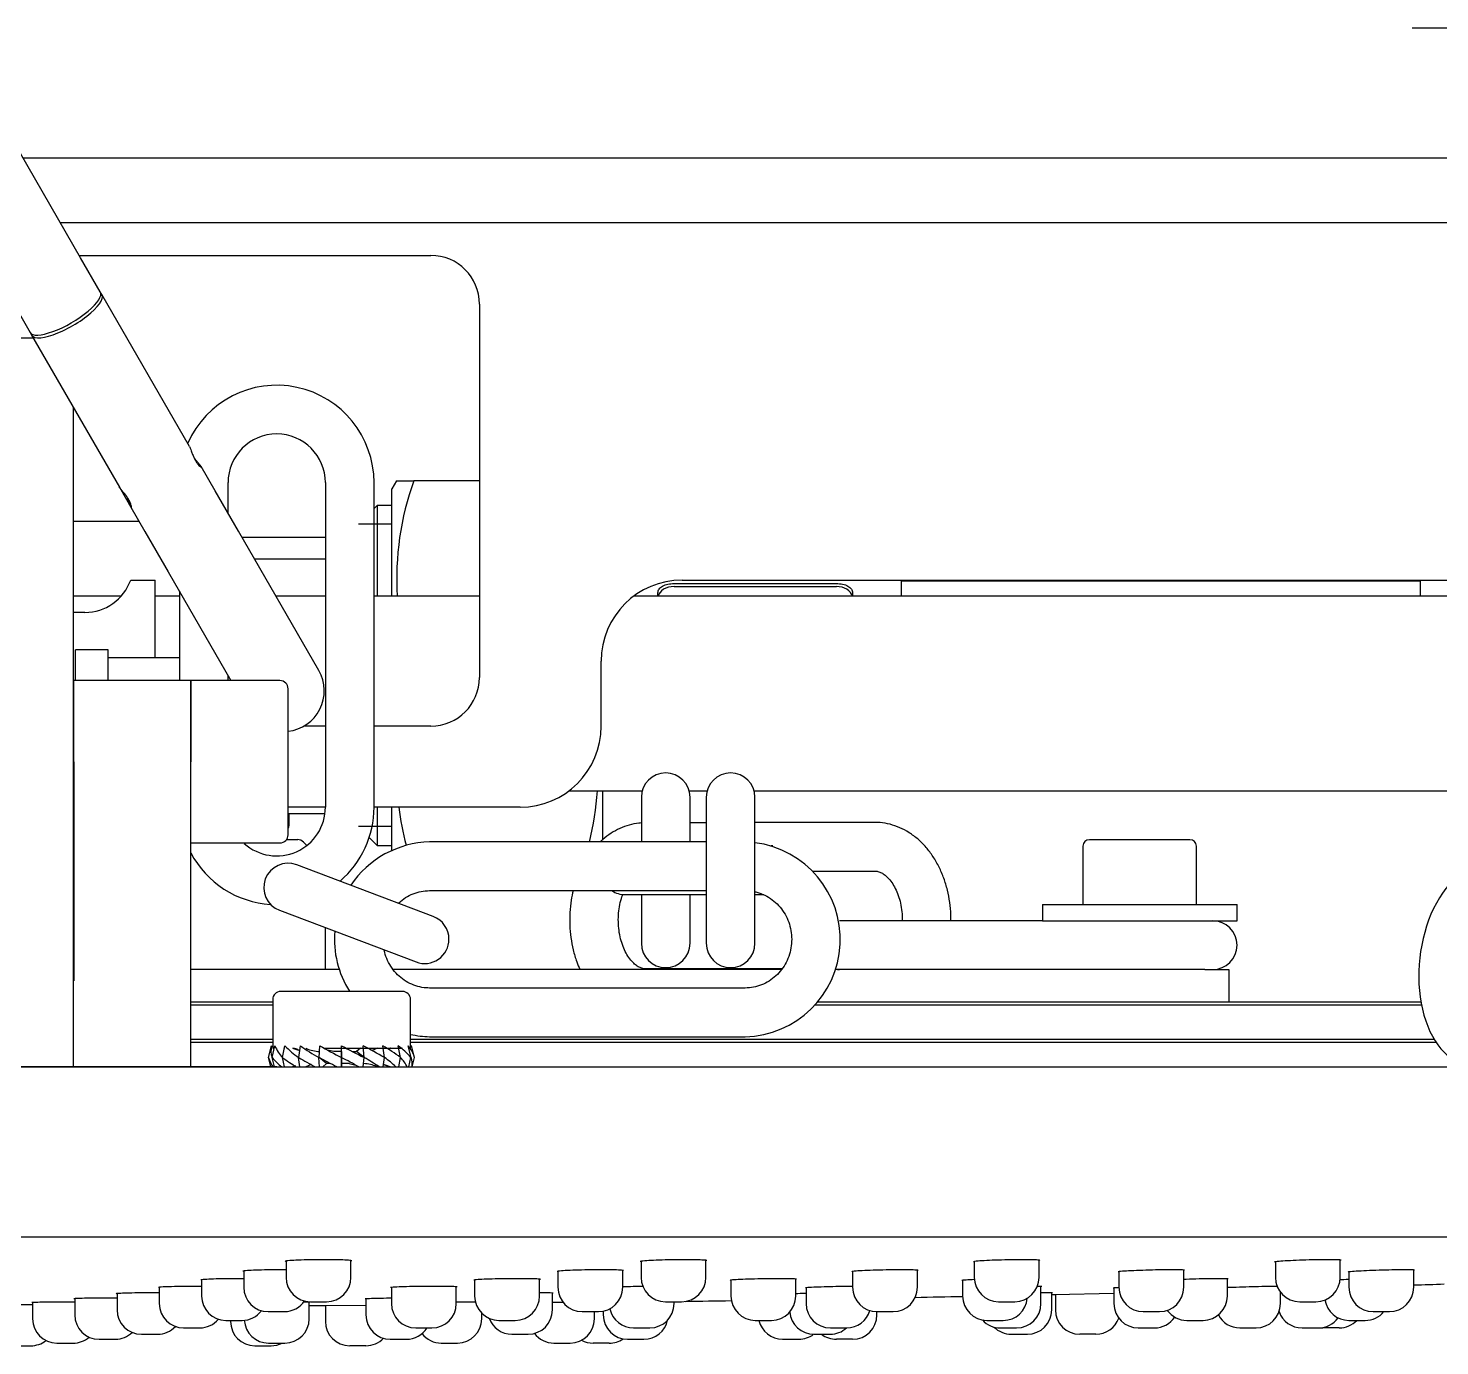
# Model space of a CAD drawing. Header units: millimetres. Extents: x -60 to 7633, y -2614 to 2146.
# Drawn here: x 6942.5 to 7029.5, y -2109.1 to -2027.9 of the extents above; entities that cross this region are included whole.
import ezdxf
from ezdxf.lldxf.tags import DXFTag

# ---------------------------------------------------------------- set-up
doc = ezdxf.new("R2010")
doc.units = ezdxf.units.MM
doc.layers.get('0').update_dxf_attribs({"color": 250})
tags = doc.linetypes.add('CENTER2', pattern=[28.575, 19.05, -3.175, 3.175, -3.175]).pattern_tags.tags
tags[10:11] = [DXFTag(74, 4), DXFTag(75, 0), DXFTag(340, '0'), DXFTag(46, 0.0), DXFTag(50, 0.0), DXFTag(44, 0.0), DXFTag(45, 0.0)]
tags[8:9] = [DXFTag(74, 4), DXFTag(75, 0), DXFTag(340, '0'), DXFTag(46, 0.0), DXFTag(50, 0.0), DXFTag(44, 0.0), DXFTag(45, 0.0)]
tags[6:7] = [DXFTag(74, 4), DXFTag(75, 0), DXFTag(340, '0'), DXFTag(46, 0.0), DXFTag(50, 0.0), DXFTag(44, 0.0), DXFTag(45, 0.0)]
tags[4:5] = [DXFTag(74, 4), DXFTag(75, 0), DXFTag(340, '0'), DXFTag(46, 0.0), DXFTag(50, 0.0), DXFTag(44, 0.0), DXFTag(45, 0.0)]

msp = doc.modelspace()

# ---------------------------------------------------------------- linework, layer by layer
at = {"linetype": 'CENTER2'}
for p, q in [((7067.801, -2027.898), (7027.801, -2027.898)), ((6957.801, -2091.898), (6917.801, -2091.898))]:
    msp.add_line(p, q, dxfattribs=at)
at = {"linetype": 'Continuous'}
for p, q in [((6945.71, -2042.04), (6937.898, -2028.51)), ((7062.801, -2035.898), (6942.164, -2035.898)), ((7062.801, -2039.898), (6944.473, -2039.898)), ((6945.628, -2041.898), (6967.301, -2041.898)), ((6946.926, -2044.146), (6945.71, -2042.04)), ((6941.38, -2044.54), (6942.595, -2046.646)), ((6947.021, -2044.311), (6946.926, -2044.146)), ((6952.43, -2053.679), (6947.021, -2044.311)), ((6970.301, -2044.898), (6970.301, -2067.898)), ((6942.595, -2046.646), (6942.691, -2046.811)), ((6942.797, -2046.996), (6930.251, -2046.996)), ((6942.691, -2046.811), (6948.104, -2056.186)), ((6945.251, -2051.245), (6945.251, -2066.044)), ((6954.003, -2056.404), (6953.14, -2054.909)), ((6948.104, -2056.186), (6948.809, -2057.408)), ((6954.801, -2057.786), (6954.801, -2055.898)), ((6960.801, -2055.898), (6960.801, -2075.898)), ((6963.801, -2075.898), (6963.801, -2055.898)), ((6965.19, -2055.779), (6964.901, -2056.279)), ((6965.19, -2055.779), (6966.261, -2055.779)), ((6970.301, -2055.779), (6966.261, -2055.779)), ((6955.44, -2058.893), (6954.003, -2056.404)), ((6964.901, -2062.896), (6964.901, -2056.279)), ((6948.812, -2057.412), (6949.673, -2058.904)), ((6964.001, -2057.299), (6963.801, -2057.499)), ((6964.001, -2057.299), (6964.001, -2062.896)), ((6964.901, -2057.299), (6964.001, -2057.299)), ((6945.251, -2058.279), (6949.312, -2058.279)), ((6964.901, -2058.464), (6962.836, -2058.464)), ((6949.673, -2058.904), (6951.11, -2061.393)), ((6960.398, -2067.481), (6955.44, -2058.893)), ((6960.801, -2059.279), (6955.663, -2059.279)), ((6951.11, -2061.393), (6954.981, -2068.098)), ((6956.423, -2060.596), (6960.801, -2060.596)), ((6948.801, -2061.898), (6950.301, -2061.898)), ((6950.301, -2066.698), (6950.301, -2061.898)), ((6982.301, -2062.115), (6992.301, -2062.115)), ((6982.301, -2062.299), (6992.301, -2062.299)), ((6982.801, -2061.898), (7044.801, -2061.898)), ((6996.301, -2061.898), (6996.301, -2062.896)), ((7028.301, -2061.979), (6996.301, -2061.979)), ((7028.301, -2061.979), (7028.301, -2062.896)), ((6948.21, -2062.896), (6945.251, -2062.896)), ((6951.801, -2062.896), (6950.301, -2062.896)), ((6951.801, -2062.59), (6951.801, -2068.098)), ((6960.801, -2062.896), (6957.751, -2062.896)), ((6970.301, -2062.896), (6963.801, -2062.896)), ((7032.801, -2062.896), (6979.804, -2062.896)), ((6981.301, -2062.896), (6981.301, -2062.683)), ((6993.301, -2062.683), (6993.301, -2062.896)), ((6945.972, -2063.898), (6945.251, -2063.898)), ((6945.251, -2066.044), (6945.251, -2066.833)), ((6945.401, -2068.098), (6945.401, -2066.198)), ((6947.401, -2066.198), (6945.401, -2066.198)), ((6947.401, -2068.098), (6947.401, -2066.198)), ((6945.251, -2066.833), (6945.251, -2067.715)), ((6951.801, -2066.698), (6947.401, -2066.698)), ((6977.801, -2070.898), (6977.801, -2066.898)), ((6945.251, -2067.715), (6945.251, -2069.479)), ((6945.301, -2073.098), (6945.301, -2068.098)), ((6952.501, -2068.098), (6945.301, -2068.098)), ((6952.501, -2073.098), (6952.501, -2068.098)), ((6952.501, -2068.098), (6952.501, -2073.098)), ((6958.001, -2068.098), (6952.501, -2068.098)), ((6954.801, -2068.098), (6954.801, -2067.786)), ((6945.301, -2068.698), (6945.251, -2068.698)), ((6958.501, -2077.598), (6958.501, -2068.598)), ((6945.251, -2069.312), (6945.301, -2069.312)), ((6945.251, -2069.479), (6945.251, -2087.799)), ((6945.301, -2070.098), (6945.251, -2070.098)), ((6945.251, -2070.712), (6945.301, -2070.712)), ((6960.801, -2070.898), (6959.48, -2070.898)), ((6967.301, -2070.898), (6963.801, -2070.898)), ((6945.301, -2073.098), (6945.301, -2086.598)), ((6952.501, -2091.898), (6952.501, -2073.098)), ((6975.804, -2074.896), (6980.332, -2074.896)), ((6977.901, -2077.922), (6977.901, -2074.896)), ((6980.281, -2075.282), (6980.281, -2078.039)), ((6983.231, -2074.896), (6984.332, -2074.896)), ((6983.281, -2078.039), (6983.281, -2075.282)), ((6984.281, -2075.282), (6984.281, -2084.282)), ((6987.231, -2074.896), (7032.801, -2074.896)), ((6987.281, -2084.282), (6987.281, -2075.282)), ((6945.251, -2075.485), (6945.301, -2075.485)), ((6945.251, -2076.098), (6945.301, -2076.098)), ((6960.801, -2075.898), (6958.501, -2075.898)), ((6972.801, -2075.898), (6963.801, -2075.898)), ((6964.001, -2075.898), (6964.001, -2078.259)), ((6964.901, -2078.549), (6964.901, -2075.898)), ((6945.301, -2076.279), (6945.251, -2076.279)), ((6945.251, -2077.096), (6945.301, -2077.096)), ((6958.501, -2076.279), (6960.777, -2076.279)), ((6958.551, -2076.279), (6958.551, -2077.048)), ((6964.901, -2077.094), (6962.836, -2077.094)), ((6984.281, -2076.853), (6983.281, -2076.854)), ((6994.673, -2076.835), (6987.281, -2076.848)), ((6958.402, -2077.896), (6959.094, -2077.896)), ((6963.504, -2077.762), (6964.001, -2078.259)), ((7014.101, -2077.898), (7007.901, -2077.898)), ((6952.501, -2078.098), (6958.001, -2078.098)), ((6959.659, -2078.254), (6959.447, -2078.043)), ((6964.001, -2078.259), (6964.901, -2078.259)), ((6984.281, -2078.039), (6967.226, -2078.039)), ((7007.501, -2078.298), (7007.501, -2081.898)), ((7014.501, -2081.898), (7014.501, -2078.298)), ((6967.45, -2082.627), (6959.032, -2079.444)), ((6990.857, -2079.842), (6994.679, -2079.835)), ((6967.226, -2081.039), (6984.281, -2081.039)), ((6979.281, -2081.282), (6984.281, -2081.282)), ((6980.281, -2081.282), (6980.281, -2084.282)), ((6983.281, -2084.282), (6983.281, -2081.282)), ((6987.281, -2081.282), (6987.832, -2081.282)), ((6945.251, -2082.098), (6945.301, -2082.098)), ((6957.971, -2082.25), (6966.389, -2085.433)), ((7005.001, -2081.898), (7017.001, -2081.898)), ((7005.001, -2081.898), (7005.001, -2082.898)), ((7017.001, -2082.898), (7017.001, -2081.898)), ((6993.787, -2082.898), (6992.501, -2082.898)), ((7005.009, -2082.898), (6993.787, -2082.898)), ((7005.001, -2082.898), (7017.001, -2082.898)), ((6960.801, -2085.898), (6960.801, -2083.32)), ((6945.301, -2086.598), (6945.251, -2086.598)), ((6961.646, -2085.898), (6952.501, -2085.898)), ((6988.946, -2085.898), (6964.995, -2085.898)), ((6988.961, -2085.845), (6980.547, -2085.859)), ((7015.025, -2085.898), (6992.258, -2085.898)), ((7015.025, -2085.898), (7016.501, -2085.898)), ((7016.501, -2085.898), (7016.501, -2087.896)), ((6965.551, -2087.248), (6958.051, -2087.248)), ((6986.672, -2087.039), (6967.226, -2087.039)), ((6945.251, -2087.799), (6945.251, -2091.898)), ((6952.501, -2087.896), (6957.551, -2087.896)), ((6957.551, -2088.096), (6952.501, -2088.096)), ((6957.551, -2087.748), (6957.551, -2090.748)), ((6966.051, -2090.748), (6966.051, -2087.748)), ((7028.375, -2088.096), (6990.995, -2088.096)), ((6991.179, -2087.896), (7028.337, -2087.896)), ((6967.226, -2090.039), (6986.672, -2090.039)), ((6952.501, -2090.196), (6957.551, -2090.196)), ((6957.551, -2090.396), (6952.501, -2090.396)), ((6957.301, -2091.323), (6957.483, -2090.596)), ((6957.483, -2090.596), (6957.551, -2090.614)), ((6957.521, -2091.323), (6957.694, -2090.596)), ((6957.551, -2090.748), (6957.658, -2090.748)), ((6958.16, -2091.323), (6958.308, -2090.596)), ((6958.237, -2090.748), (6958.274, -2090.759)), ((6958.769, -2090.748), (6959.219, -2090.897)), ((6959.156, -2091.323), (6959.263, -2090.596)), ((6959.598, -2090.748), (6959.63, -2090.763)), ((6960.41, -2091.323), (6960.467, -2090.596)), ((6960.724, -2090.748), (6965.549, -2090.748)), ((6961.322, -2090.948), (6960.923, -2090.858)), ((6961.796, -2090.948), (6961.315, -2090.948)), ((6961.793, -2091.323), (6961.796, -2090.948)), ((6961.801, -2090.948), (6961.796, -2090.948)), ((6961.796, -2090.948), (6961.796, -2091.698)), ((6961.801, -2091.323), (6961.801, -2090.596)), ((6962.467, -2090.948), (6962.723, -2090.948)), ((6963.184, -2091.323), (6962.723, -2090.948)), ((6962.728, -2090.948), (6962.723, -2090.948)), ((6962.959, -2090.748), (6962.728, -2090.948)), ((6962.728, -2090.948), (6962.728, -2090.952)), ((6963.191, -2091.323), (6963.135, -2090.596)), ((6964.004, -2090.748), (6963.682, -2090.895)), ((6964.446, -2091.323), (6964.339, -2090.596)), ((6964.833, -2090.748), (6964.669, -2090.803)), ((6965.441, -2091.323), (6965.294, -2090.596)), ((6966.081, -2091.323), (6965.908, -2090.596)), ((6966.051, -2090.196), (7029.151, -2090.196)), ((7029.278, -2090.396), (6966.051, -2090.396)), ((6966.119, -2090.596), (6966.051, -2090.614)), ((6966.301, -2091.323), (6966.119, -2090.596)), ((6710.801, -2091.898), (7164.801, -2091.898)), ((6957.445, -2091.898), (6957.301, -2091.323)), ((6957.656, -2091.898), (6957.519, -2091.323)), ((6957.519, -2091.323), (6957.521, -2091.323)), ((6958.156, -2091.323), (6958.161, -2091.322)), ((6958.272, -2091.898), (6958.156, -2091.323)), ((6958.93, -2091.844), (6958.765, -2091.898)), ((6958.968, -2091.834), (6958.773, -2091.898)), ((6959.15, -2091.323), (6959.156, -2091.32)), ((6959.234, -2091.898), (6959.15, -2091.323)), ((6959.915, -2091.752), (6959.593, -2091.898)), ((6960.403, -2091.323), (6960.411, -2091.317)), ((6960.448, -2091.898), (6960.403, -2091.323)), ((6960.874, -2091.698), (6960.41, -2091.323)), ((6960.869, -2091.698), (6960.637, -2091.898)), ((6960.869, -2091.694), (6960.869, -2091.698)), ((6960.874, -2091.698), (6960.869, -2091.698)), ((6961.098, -2091.698), (6960.874, -2091.698)), ((6961.793, -2091.898), (6961.793, -2091.323)), ((6961.796, -2091.698), (6961.794, -2091.898)), ((6961.801, -2091.698), (6961.796, -2091.698)), ((6961.801, -2091.698), (6961.801, -2091.323)), ((6962.282, -2091.698), (6961.801, -2091.698)), ((6962.275, -2091.698), (6962.669, -2091.788)), ((6963.14, -2091.898), (6963.184, -2091.323)), ((6963.184, -2091.33), (6963.191, -2091.323)), ((6963.967, -2091.884), (6963.998, -2091.898)), ((6964.355, -2091.898), (6964.44, -2091.323)), ((6964.377, -2091.749), (6964.829, -2091.898)), ((6964.439, -2091.326), (6964.446, -2091.323)), ((6965.321, -2091.898), (6965.437, -2091.323)), ((6965.323, -2091.887), (6965.363, -2091.898)), ((6965.437, -2091.325), (6965.441, -2091.323)), ((6965.942, -2091.898), (6966.078, -2091.323)), ((6966.078, -2091.324), (6966.081, -2091.323)), ((6966.157, -2091.898), (6966.301, -2091.323)), ((7164.801, -2102.398), (6710.801, -2102.398)), ((6958.375, -2103.878), (6958.375, -2104.867)), ((6962.375, -2104.867), (6962.375, -2103.852)), ((6980.264, -2103.893), (6980.264, -2104.867)), ((6984.264, -2104.867), (6984.264, -2103.837)), ((7000.801, -2103.908), (7000.801, -2104.867)), ((7004.801, -2104.867), (7004.801, -2103.823)), ((7019.363, -2103.922), (7019.363, -2104.867)), ((7023.363, -2104.867), (7023.363, -2103.811)), ((6955.77, -2104.489), (6955.77, -2105.48)), ((6975.133, -2104.503), (6975.133, -2105.48)), ((6979.133, -2105.48), (6979.133, -2104.454)), ((6993.301, -2104.516), (6993.301, -2105.48)), ((6997.301, -2105.48), (6997.301, -2104.441)), ((7009.721, -2104.528), (7009.721, -2105.48)), ((7013.721, -2105.48), (7013.721, -2104.43)), ((7023.896, -2104.539), (7023.896, -2105.48)), ((7027.896, -2105.48), (7027.896, -2104.421)), ((6950.561, -2105.491), (6950.561, -2106.481)), ((6953.166, -2105.025), (6953.166, -2106.018)), ((6964.873, -2105.501), (6964.873, -2106.481)), ((6968.873, -2106.481), (6968.873, -2105.461)), ((6970.003, -2105.037), (6970.003, -2106.018)), ((6974.003, -2106.018), (6974.003, -2104.995)), ((6985.801, -2105.048), (6985.801, -2106.018)), ((6989.801, -2106.018), (6989.801, -2104.984)), ((6990.438, -2105.519), (6990.438, -2106.481)), ((7000.08, -2105.059), (7000.08, -2106.018)), ((7004.915, -2106.481), (7004.915, -2105.437)), ((7005.579, -2106.869), (7005.579, -2105.824)), ((7005.752, -2105.916), (7009.425, -2105.831)), ((7009.413, -2105.532), (7009.413, -2106.481)), ((7016.405, -2106.018), (7016.405, -2104.966)), ((7019.675, -2106.481), (7019.675, -2105.782)), ((6942.747, -2106.427), (6942.747, -2107.419)), ((6945.352, -2106.189), (6945.352, -2107.181)), ((6947.956, -2105.877), (6947.956, -2106.869)), ((6959.801, -2107.419), (6959.801, -2106.405)), ((6959.875, -2106.367), (6960.875, -2106.367)), ((6960.752, -2106.598), (6963.304, -2106.577)), ((6960.801, -2106.598), (6960.801, -2107.582)), ((6963.301, -2106.202), (6963.301, -2107.181)), ((6974.801, -2106.869), (6974.801, -2105.845)), ((6981.764, -2106.367), (6982.764, -2106.367)), ((6982.301, -2106.481), (6982.301, -2106.367)), ((7002.301, -2106.367), (7003.301, -2106.367)), ((7005.801, -2105.915), (7005.801, -2106.869)), ((7020.863, -2106.367), (7021.863, -2106.367)), ((6954.666, -2107.518), (6955.666, -2107.518)), ((6954.952, -2107.518), (6954.952, -2107.582)), ((6957.27, -2106.98), (6958.27, -2106.98)), ((6970.443, -2107.419), (6970.443, -2107.079)), ((6971.503, -2107.518), (6972.503, -2107.518)), ((6976.633, -2106.98), (6977.633, -2106.98)), ((6977.389, -2107.419), (6977.389, -2106.98)), ((6977.933, -2106.95), (6977.933, -2107.181)), ((6987.301, -2107.518), (6988.301, -2107.518)), ((6994.801, -2106.98), (6995.801, -2106.98)), ((6994.801, -2107.181), (6994.801, -2106.98)), ((7001.58, -2107.518), (7002.58, -2107.518)), ((7011.221, -2106.98), (7012.221, -2106.98)), ((7013.905, -2107.518), (7014.905, -2107.518)), ((7023.903, -2107.518), (7024.903, -2107.518)), ((7025.396, -2106.98), (7026.396, -2106.98)), ((6949.456, -2108.369), (6950.456, -2108.369)), ((6952.061, -2107.981), (6953.061, -2107.981)), ((6966.373, -2107.981), (6967.373, -2107.981)), ((6972.301, -2108.369), (6973.301, -2108.369)), ((6979.801, -2107.981), (6980.801, -2107.981)), ((6990.924, -2108.369), (6991.924, -2108.369)), ((6991.938, -2107.981), (6992.938, -2107.981)), ((7002.415, -2107.981), (7003.415, -2107.981)), ((7003.079, -2108.369), (7004.079, -2108.369)), ((7008.301, -2108.369), (7007.301, -2108.369)), ((7010.913, -2107.981), (7011.913, -2107.981)), ((7017.175, -2107.981), (7018.175, -2107.981)), ((7021.01, -2107.981), (7022.01, -2107.981)), ((7023.301, -2107.981), (7022.301, -2107.981)), ((6941.642, -2109.082), (6942.642, -2109.082)), ((6944.247, -2108.919), (6945.247, -2108.919)), ((6946.852, -2108.681), (6947.852, -2108.681)), ((6956.452, -2109.082), (6957.452, -2109.082)), ((6957.301, -2108.919), (6958.301, -2108.919)), ((6963.301, -2109.082), (6962.301, -2109.082)), ((6964.801, -2108.681), (6965.801, -2108.681)), ((6967.943, -2108.919), (6968.943, -2108.919)), ((6974.889, -2108.919), (6975.889, -2108.919)), ((6978.301, -2108.919), (6977.301, -2108.919)), ((6979.433, -2108.681), (6980.433, -2108.681)), ((6988.984, -2108.681), (6989.984, -2108.681)), ((6993.301, -2108.681), (6992.301, -2108.681))]:
    msp.add_line(p, q, dxfattribs=at)
for centre, radius, start, end in [((6967.301, -2044.898), 3, 0, 90), ((6957.801, -2055.898), 6, 0, 156.17995), ((6957.801, -2055.898), 3, 0, 180), ((6982.671, -2061.779), 17.472, 159.91575, 183.66588), ((6945.972, -2060.898), 3, 270, 340.52878), ((6982.801, -2066.898), 5, 90, 180), ((6958.233, -2068.731), 2.5, 276.14507, 30), ((6958.001, -2068.598), 0.5, 0, 90), ((6967.301, -2067.898), 3, 270, 0), ((6972.801, -2070.898), 5, 270, 0), ((6981.781, -2075.282), 1.5, 0, 180), ((6985.781, -2075.282), 1.5, 0, 180), ((6960.131, -2073.779), 17.472, 345.86784, 356.33412), ((6957.801, -2075.898), 3, 228.18969, 0), ((6957.801, -2075.898), 6, 310.59042, 0), ((6982.671, -2073.779), 17.472, 186.97495, 194.77495), ((6958.251, -2077.048), 0.3, 326.44269, 0), ((6958.001, -2077.598), 0.5, 270, 0), ((6959.094, -2078.396), 0.5, 45, 90), ((7007.901, -2078.298), 0.4, 90, 180), ((7014.101, -2078.298), 0.4, 0, 90), ((6957.801, -2075.898), 6, 207.95289, 266.35548), ((6967.359, -2084.039), 6.001, 91.26674, 146.30889), ((6986.54, -2084.039), 6.001, 271.26674, 82.91247), ((6988.281, -2079.782), 1.5, 85.64277, 90), ((6958.501, -2080.847), 1.5, 69.29096, 249.29096), ((6979.281, -2079.782), 1.5, 236.8627, 270), ((6966.92, -2084.03), 1.5, 0, 69.29096), ((7015.501, -2084.398), 1.5, 270, 90), ((6967.359, -2084.039), 6.001, 175.20195, 212.21629), ((6966.92, -2084.03), 1.5, 249.29096, 0), ((6981.781, -2084.282), 1.5, 180, 0), ((6985.781, -2084.282), 1.5, 180, 0), ((6992.501, -2084.398), 1.5, 260.69091, 270), ((6958.051, -2087.748), 0.5, 90, 180), ((6965.551, -2087.748), 0.5, 0, 90), ((6967.359, -2084.039), 6.001, 257.43432, 268.73326), ((6958.681, -2090.901), 1.237, 165.69473, 199.9583), ((6959.615, -2089.887), 2.048, 200.2442, 224.535), ((6961.936, -2087.248), 4.937, 222.69849, 235.64033), ((6958.801, -2091.248), 0.5, 50.04645, 90), ((6959.675, -2089.018), 1.93, 248.42972, 256.30829), ((6965.991, -2081.311), 11.466, 234.07235, 240.83462), ((6960.465, -2088.98), 1.969, 244.91957, 268.98317), ((6973.838, -2067.792), 26.435, 239.6149, 242.89456), ((7012.801, -1995.328), 108.06, 241.83827, 242.66691), ((6940.547, -2132.621), 47.711, 59.94829, 61.74194), ((6957.172, -2102.601), 13.982, 53.76548, 59.16469), ((6964.801, -2091.248), 0.5, 90, 109.89541), ((6962.256, -2094.655), 5.07, 41.07897, 53.18723), ((6964.443, -2091.858), 1.934, 16.04042, 40.7379), ((6959.152, -2090.797), 1.925, 195.85753, 214.91624), ((6961.328, -2088.017), 5.042, 220.98038, 230.35212), ((6966.387, -2080.117), 13.901, 233.71701, 237.9383), ((6982.848, -2050.411), 47.277, 239.92539, 241.34618), ((6910.057, -2188.714), 109.638, 62.01307, 62.65983), ((6949.696, -2114.977), 26.571, 60.29332, 62.89929), ((6963.132, -2093.665), 1.967, 64.88185, 88.9744), ((6957.582, -2101.383), 11.518, 55.43075, 60.8534), ((6963.923, -2093.63), 1.932, 68.42362, 76.39151), ((6961.649, -2095.421), 4.962, 45.22784, 55.68137), ((6957.215, -2080.117), 13.901, 302.0617, 302.48456), ((6963.977, -2092.768), 2.057, 25.01179, 44.62432), ((6964.919, -2091.749), 1.237, 353.11566, 20.14518), ((6959.875, -2104.867), 1.5, 180, 270), ((6960.875, -2104.867), 1.5, 270, 0), ((6981.764, -2104.867), 1.5, 180, 270), ((6982.764, -2104.867), 1.5, 270, 0), ((7002.301, -2104.867), 1.5, 180, 270), ((7003.301, -2104.867), 1.5, 270, 0), ((7020.863, -2104.867), 1.5, 180, 270), ((7021.863, -2104.867), 1.5, 270, 0), ((6957.27, -2105.48), 1.5, 180, 270), ((6976.633, -2105.48), 1.5, 180, 270), ((6977.633, -2105.48), 1.5, 270, 0), ((6994.801, -2105.48), 1.5, 180, 270), ((6995.801, -2105.48), 1.5, 270, 0), ((7011.221, -2105.48), 1.5, 180, 270), ((7012.221, -2105.48), 1.5, 270, 0), ((7025.396, -2105.48), 1.5, 180, 270), ((7026.396, -2105.48), 1.5, 270, 0), ((6937.801, 893.314), 3000, 271.720949, 271.756759), ((6952.061, -2106.481), 1.5, 180, 270), ((6954.666, -2106.018), 1.5, 180, 270), ((6958.27, -2105.48), 1.5, 270, 326.56128), ((6937.801, 893.314), 3000, 270.420173, 270.43887), ((6966.373, -2106.481), 1.5, 180, 270), ((6967.373, -2106.481), 1.5, 270, 0), ((6971.503, -2106.018), 1.5, 180, 270), ((6972.503, -2106.018), 1.5, 270, 0), ((6980.801, -2106.481), 1.5, 270, 0), ((6937.801, 893.314), 3000, 270.863571, 270.917288), ((6987.301, -2106.018), 1.5, 180, 270), ((6988.301, -2106.018), 1.5, 270, 0), ((6991.938, -2106.481), 1.5, 180, 270), ((6937.801, 893.314), 3000, 271.13389, 271.189525), ((7001.58, -2106.018), 1.5, 180, 270), ((7002.58, -2106.018), 1.5, 270, 354.86704), ((7003.415, -2106.481), 1.5, 270, 0), ((6937.801, 893.314), 3000, 271.294584, 271.298413), ((7010.913, -2106.481), 1.5, 180, 270), ((7014.905, -2106.018), 1.5, 270, 0), ((7018.175, -2106.481), 1.5, 270, 0), ((7023.903, -2106.018), 1.5, 189.21852, 270), ((6944.247, -2107.419), 1.5, 180, 270), ((6946.852, -2107.181), 1.5, 180, 270), ((6949.456, -2106.869), 1.5, 180, 270), ((6953.061, -2106.481), 1.5, 270, 319.92199), ((6955.666, -2106.018), 1.5, 270, 322.88346), ((6957.301, -2107.419), 1.5, 183.53482, 270), ((6958.301, -2107.419), 1.5, 270, 0), ((6964.801, -2107.181), 1.5, 180, 270), ((6968.943, -2107.419), 1.5, 270, 0), ((6972.301, -2106.869), 1.5, 200.28519, 270), ((6973.301, -2106.869), 1.5, 270, 0), ((6975.889, -2107.419), 1.5, 270, 0), ((6979.433, -2107.181), 1.5, 180, 270), ((6979.801, -2106.481), 1.5, 192.47222, 270), ((6980.433, -2107.181), 1.5, 270, 347.60554), ((6988.984, -2107.181), 1.5, 192.96356, 270), ((6990.924, -2106.869), 1.5, 185.21913, 270), ((6992.938, -2106.481), 1.5, 270, 343.07916), ((6993.301, -2107.181), 1.5, 270, 0), ((7002.415, -2106.481), 1.5, 222.43752, 270), ((7004.079, -2106.869), 1.5, 270, 0), ((7007.301, -2106.869), 1.5, 180, 270), ((7008.301, -2106.869), 1.5, 270, 340.1192), ((7011.913, -2106.481), 1.5, 270, 326.06542), ((7013.905, -2106.018), 1.5, 216.1735, 270), ((7017.175, -2106.481), 1.5, 207.93126, 270), ((7021.01, -2106.481), 1.5, 199.10353, 270), ((7022.01, -2106.481), 1.5, 270, 324.26905), ((7023.301, -2106.481), 1.5, 270, 316.26178), ((7024.903, -2106.018), 1.5, 270, 320.11449), ((6947.852, -2107.181), 1.5, 270, 314.0501), ((6950.456, -2106.869), 1.5, 270, 316.97465), ((6956.452, -2107.582), 1.5, 180, 270), ((6962.301, -2107.582), 1.5, 180, 270), ((6965.801, -2107.181), 1.5, 270, 327.79387), ((6967.943, -2107.419), 1.5, 217.75351, 270), ((6974.889, -2107.419), 1.5, 216.81639, 270), ((6989.984, -2107.181), 1.5, 270, 307.68363), ((6992.301, -2107.181), 1.5, 232.32746, 270), ((6991.924, -2106.869), 1.5, 270, 312.1449), ((7003.079, -2106.869), 1.5, 224.87453, 270), ((7022.301, -2106.481), 1.5, 264.42701, 270), ((6942.642, -2107.582), 1.5, 270, 308.30904), ((6945.247, -2107.419), 1.5, 270, 311.15805), ((6957.452, -2107.582), 1.5, 270, 296.92427), ((6963.301, -2107.582), 1.5, 270, 316.10425), ((6977.301, -2107.419), 1.5, 241.91603, 270), ((6978.301, -2107.419), 1.5, 270, 304.53928)]:
    msp.add_arc(centre, radius, start, end, dxfattribs=at)
for centre, major_axis, ratio, start_param, end_param in [((6944.761, -2045.396), (-2.165, -1.25), 0.301937, 0, 3.141593), ((6944.856, -2045.561), (-2.165, -1.25), 0.301937, -0.126633, 3.268226), ((6982.301, -2063.006), (-1, 0), 0.707107, 4.712389, 6.127171), ((6992.301, -2063.006), (-1, 0), 0.707107, 3.297607, 4.712389), ((7032.057, -2085.608), (0.688, 6.212), 0.610363, 0, 3.141593)]:
    msp.add_ellipse(centre, major_axis=major_axis, ratio=ratio, start_param=start_param, end_param=end_param, dxfattribs=at)
for points, knots in [([(6952.43, -2053.679), (6952.442, -2053.701), (6952.458, -2053.736), (6952.475, -2053.782), (6952.493, -2053.827), (6952.513, -2053.884), (6952.536, -2053.948), (6952.56, -2054.013), (6952.587, -2054.087), (6952.616, -2054.162), (6952.647, -2054.239), (6952.681, -2054.319), (6952.719, -2054.396), (6952.755, -2054.471), (6952.795, -2054.545), (6952.835, -2054.61), (6952.874, -2054.673), (6952.915, -2054.73), (6952.953, -2054.777), (6952.991, -2054.825), (6953.028, -2054.864), (6953.059, -2054.892), (6953.091, -2054.922), (6953.117, -2054.942), (6953.134, -2054.95), (6953.143, -2054.954), (6953.15, -2054.955), (6953.153, -2054.953)], [0, 0, 0, 0, 0.0521001, 0.0521001, 0.0521001, 0.1041097, 0.1041097, 0.1041097, 0.1574866, 0.1574866, 0.1574866, 0.2121084, 0.2121084, 0.2121084, 0.2651788, 0.2651788, 0.2651788, 0.3162772, 0.3162772, 0.3162772, 0.3680736, 0.3680736, 0.3680736, 0.4220833, 0.4220833, 0.4220833, 0.451435, 0.451435, 0.451435, 0.451435]), ([(6953.156, -2054.941), (6953.152, -2054.928), (6953.138, -2054.905), (6953.115, -2054.874), (6953.093, -2054.843), (6953.061, -2054.804), (6953.023, -2054.759), (6952.984, -2054.713), (6952.938, -2054.66), (6952.891, -2054.602), (6952.841, -2054.542), (6952.788, -2054.475), (6952.738, -2054.407), (6952.723, -2054.388), (6952.709, -2054.368), (6952.695, -2054.348)], [0.4764835, 0.4764835, 0.4764835, 0.4764835, 0.528892, 0.528892, 0.528892, 0.5800753, 0.5800753, 0.5800753, 0.6324549, 0.6324549, 0.6324549, 0.6867872, 0.6867872, 0.6867872, 0.7022552, 0.7022552, 0.7022552, 0.7022552]), ([(6948.548, -2056.746), (6948.499, -2056.677), (6948.446, -2056.609), (6948.396, -2056.547), (6948.346, -2056.485), (6948.297, -2056.426), (6948.254, -2056.376), (6948.21, -2056.324), (6948.172, -2056.279), (6948.144, -2056.243), (6948.124, -2056.217), (6948.109, -2056.196), (6948.1, -2056.179)], [0, 0, 0, 0, 0.0538788, 0.0538788, 0.0538788, 0.1076872, 0.1076872, 0.1076872, 0.1622969, 0.1622969, 0.1622969, 0.2014729, 0.2014729, 0.2014729, 0.2014729]), ([(6948.543, -2056.737), (6948.565, -2056.783), (6948.586, -2056.831), (6948.605, -2056.877), (6948.636, -2056.951), (6948.663, -2057.026), (6948.688, -2057.093), (6948.714, -2057.163), (6948.736, -2057.228), (6948.756, -2057.281), (6948.776, -2057.333), (6948.793, -2057.375), (6948.807, -2057.403), (6948.82, -2057.43), (6948.831, -2057.443), (6948.838, -2057.444), (6948.845, -2057.444), (6948.849, -2057.431), (6948.848, -2057.406), (6948.846, -2057.381), (6948.84, -2057.343), (6948.827, -2057.296), (6948.814, -2057.248), (6948.793, -2057.189), (6948.765, -2057.125), (6948.738, -2057.062), (6948.703, -2056.992), (6948.662, -2056.922), (6948.627, -2056.864), (6948.588, -2056.804), (6948.548, -2056.746)], [0.4979642, 0.4979642, 0.4979642, 0.4979642, 0.5302991, 0.5302991, 0.5302991, 0.5826216, 0.5826216, 0.5826216, 0.6369991, 0.6369991, 0.6369991, 0.6910345, 0.6910345, 0.6910345, 0.7429416, 0.7429416, 0.7429416, 0.7942075, 0.7942075, 0.7942075, 0.84711, 0.84711, 0.84711, 0.9016689, 0.9016689, 0.9016689, 0.9552538, 0.9552538, 0.9552538, 1, 1, 1, 1]), ([(6981.301, -2062.683), (6981.301, -2062.601), (6981.327, -2062.523), (6981.427, -2062.382), (6981.5, -2062.321), (6981.683, -2062.221), (6981.794, -2062.181), (6982.035, -2062.129), (6982.168, -2062.115), (6982.301, -2062.115)], [0, 0, 0, 0, 0.25, 0.25, 0.5, 0.5, 0.75, 0.75, 1, 1, 1, 1]), ([(6992.301, -2062.115), (6992.434, -2062.115), (6992.565, -2062.129), (6992.807, -2062.181), (6992.918, -2062.22), (6993.101, -2062.321), (6993.175, -2062.383), (6993.274, -2062.522), (6993.301, -2062.601), (6993.301, -2062.683)], [0, 0, 0, 0, 0.25, 0.25, 0.5, 0.5, 0.75, 0.75, 1, 1, 1, 1]), ([(6980.281, -2076.869), (6980.227, -2076.873), (6979.983, -2076.892), (6979.519, -2076.983), (6978.947, -2077.191), (6978.399, -2077.49), (6978.004, -2077.787), (6977.79, -2077.98), (6977.737, -2078.03)], [0.015602, 0.015602, 0.015602, 0.015602, 0.0262394, 0.0648682, 0.1034916, 0.1424337, 0.1819578, 0.1954556, 0.1954556, 0.1954556, 0.1954556]), ([(6999.365, -2082.898), (6999.366, -2082.777), (6999.36, -2082.396), (6999.304, -2081.758), (6999.158, -2081), (6998.938, -2080.27), (6998.643, -2079.578), (6998.277, -2078.938), (6997.844, -2078.362), (6997.35, -2077.864), (6996.806, -2077.455), (6996.223, -2077.144), (6995.62, -2076.937), (6995.086, -2076.846), (6994.792, -2076.838), (6994.673, -2076.835)], [0.4961118, 0.4961118, 0.4961118, 0.4961118, 0.5161294, 0.5586069, 0.6011907, 0.6439203, 0.6868156, 0.7298437, 0.7728537, 0.815616, 0.85784, 0.8992671, 0.9397756, 0.9794263, 1, 1, 1, 1]), ([(6994.679, -2079.835), (6994.709, -2079.836), (6994.797, -2079.839), (6994.962, -2079.878), (6995.185, -2079.99), (6995.421, -2080.174), (6995.662, -2080.441), (6995.889, -2080.794), (6996.084, -2081.212), (6996.234, -2081.686), (6996.333, -2082.199), (6996.365, -2082.61), (6996.366, -2082.844), (6996.365, -2082.899)], [0, 0, 0, 0, 0.0245839, 0.0844571, 0.1367667, 0.1858188, 0.2379468, 0.2886303, 0.338991, 0.389398, 0.4400173, 0.4908334, 0.5062518, 0.5062518, 0.5062518, 0.5062518]), ([(6965.3, -2081.812), (6965.31, -2081.803), (6965.448, -2081.674), (6965.738, -2081.453), (6966.202, -2081.219), (6966.713, -2081.067), (6967.035, -2081.048), (6967.226, -2081.039)], [0.7644845, 0.7644845, 0.7644845, 0.7644845, 0.7688856, 0.8260624, 0.8835586, 0.9413897, 1, 1, 1, 1]), ([(6976.075, -2081.036), (6976.028, -2081.228), (6975.939, -2081.674), (6975.861, -2082.386), (6975.853, -2083.163), (6975.922, -2083.936), (6976.067, -2084.694), (6976.265, -2085.351), (6976.425, -2085.745), (6976.497, -2085.904)], [0.3983048, 0.3983048, 0.3983048, 0.3983048, 0.4313635, 0.4737263, 0.5161294, 0.5586069, 0.6011907, 0.6439203, 0.6738674, 0.6738674, 0.6738674, 0.6738674]), ([(6980.547, -2085.859), (6980.517, -2085.858), (6980.428, -2085.855), (6980.263, -2085.816), (6980.04, -2085.705), (6979.804, -2085.52), (6979.564, -2085.253), (6979.336, -2084.901), (6979.142, -2084.482), (6978.991, -2084.008), (6978.892, -2083.495), (6978.851, -2082.959), (6978.869, -2082.419), (6978.946, -2081.895), (6979.05, -2081.509), (6979.123, -2081.302), (6979.144, -2081.249)], [0, 0, 0, 0, 0.0245839, 0.0844571, 0.1367667, 0.1858188, 0.2379468, 0.2886303, 0.338991, 0.389398, 0.4400173, 0.4908334, 0.5417305, 0.5925353, 0.6430585, 0.6610933, 0.6610933, 0.6610933, 0.6610933]), ([(6987.283, -2081.107), (6987.324, -2081.116), (6987.536, -2081.169), (6987.9, -2081.308), (6988.353, -2081.584), (6988.75, -2081.941), (6989.078, -2082.366), (6989.327, -2082.844), (6989.49, -2083.361), (6989.56, -2083.899), (6989.538, -2084.44), (6989.423, -2084.967), (6989.22, -2085.464), (6988.935, -2085.915), (6988.579, -2086.305), (6988.16, -2086.624), (6987.697, -2086.859), (6987.186, -2087.01), (6986.864, -2087.029), (6986.672, -2087.039)], [0.0691112, 0.0691112, 0.0691112, 0.0691112, 0.0829406, 0.1412405, 0.1993344, 0.2571343, 0.3146109, 0.3717835, 0.4287026, 0.485436, 0.5420591, 0.5986449, 0.6552555, 0.7119749, 0.7688856, 0.8260624, 0.8835586, 0.9413897, 1, 1, 1, 1]), ([(6967.226, -2087.039), (6967.146, -2087.037), (6966.915, -2087.031), (6966.487, -2086.955), (6965.999, -2086.769), (6965.546, -2086.493), (6965.149, -2086.136), (6964.821, -2085.711), (6964.572, -2085.233), (6964.461, -2084.88), (6964.421, -2084.697), (6964.42, -2084.689)], [0, 0, 0, 0, 0.0246358, 0.0829406, 0.1412405, 0.1993344, 0.2571343, 0.3146109, 0.3717835, 0.4287026, 0.4311103, 0.4311103, 0.4311103, 0.4311103]), ([(6962.36, -2103.83), (6962.224, -2103.809), (6961.876, -2103.792), (6960.954, -2103.776), (6960.38, -2103.777), (6959.344, -2103.796), (6958.883, -2103.814), (6958.423, -2103.851), (6958.327, -2103.867), (6958.326, -2103.883)], [0, 0, 0, 0, 0.125, 0.125, 0.25, 0.25, 0.375, 0.375, 0.4596408, 0.4596408, 0.4596408, 0.4596408]), ([(6984.248, -2103.817), (6984.112, -2103.797), (6983.764, -2103.784), (6982.841, -2103.776), (6982.267, -2103.781), (6981.231, -2103.807), (6980.771, -2103.828), (6980.311, -2103.867), (6980.216, -2103.883), (6980.215, -2103.898)], [0, 0, 0, 0, 0.125, 0.125, 0.25, 0.25, 0.375, 0.375, 0.4595503, 0.4595503, 0.4595503, 0.4595503]), ([(7004.785, -2103.805), (7004.648, -2103.788), (7004.299, -2103.778), (7003.376, -2103.778), (7002.802, -2103.788), (7001.767, -2103.82), (7001.307, -2103.843), (7000.848, -2103.882), (7000.753, -2103.898), (7000.752, -2103.912)], [0, 0, 0, 0, 0.125, 0.125, 0.25, 0.25, 0.375, 0.375, 0.4594097, 0.4594097, 0.4594097, 0.4594097]), ([(7023.347, -2103.795), (7023.209, -2103.781), (7022.86, -2103.776), (7021.936, -2103.784), (7021.362, -2103.797), (7020.327, -2103.835), (7019.868, -2103.859), (7019.41, -2103.898), (7019.315, -2103.912), (7019.315, -2103.924)], [0, 0, 0, 0, 0.125, 0.125, 0.25, 0.25, 0.375, 0.375, 0.4592219, 0.4592219, 0.4592219, 0.4592219]), ([(6955.771, -2104.95), (6955.397, -2104.949), (6954.99, -2104.951), (6954.099, -2104.964), (6953.645, -2104.978), (6953.206, -2105.007), (6953.118, -2105.019), (6953.117, -2105.03)], [0.1588919, 0.1588919, 0.1588919, 0.1588919, 0.25, 0.25, 0.375, 0.375, 0.4565325, 0.4565325, 0.4565325, 0.4565325]), ([(6958.375, -2104.402), (6958.007, -2104.401), (6957.605, -2104.403), (6956.718, -2104.418), (6956.262, -2104.434), (6955.814, -2104.466), (6955.723, -2104.481), (6955.722, -2104.494)], [0.1601966, 0.1601966, 0.1601966, 0.1601966, 0.25, 0.25, 0.375, 0.375, 0.4577934, 0.4577934, 0.4577934, 0.4577934]), ([(6973.978, -2104.978), (6973.833, -2104.964), (6973.477, -2104.954), (6972.545, -2104.948), (6971.969, -2104.952), (6970.939, -2104.973), (6970.484, -2104.989), (6970.044, -2105.019), (6969.955, -2105.031), (6969.954, -2105.041)], [0, 0, 0, 0, 0.125, 0.125, 0.25, 0.25, 0.375, 0.375, 0.4567255, 0.4567255, 0.4567255, 0.4567255]), ([(6979.112, -2104.435), (6978.971, -2104.418), (6978.618, -2104.406), (6977.689, -2104.399), (6977.114, -2104.404), (6976.082, -2104.428), (6975.625, -2104.446), (6975.177, -2104.48), (6975.085, -2104.494), (6975.085, -2104.507)], [0, 0, 0, 0, 0.125, 0.125, 0.25, 0.25, 0.375, 0.375, 0.4578715, 0.4578715, 0.4578715, 0.4578715]), ([(6989.777, -2104.969), (6989.632, -2104.957), (6989.277, -2104.95), (6988.345, -2104.95), (6987.77, -2104.957), (6986.739, -2104.983), (6986.285, -2105.001), (6985.843, -2105.03), (6985.753, -2105.042), (6985.752, -2105.052)], [0, 0, 0, 0, 0.125, 0.125, 0.25, 0.25, 0.375, 0.375, 0.4569587, 0.4569587, 0.4569587, 0.4569587]), ([(6997.28, -2104.425), (6997.139, -2104.41), (6996.786, -2104.402), (6995.858, -2104.402), (6995.283, -2104.41), (6994.25, -2104.439), (6993.794, -2104.46), (6993.345, -2104.494), (6993.253, -2104.508), (6993.252, -2104.52)], [0, 0, 0, 0, 0.125, 0.125, 0.25, 0.25, 0.375, 0.375, 0.4579531, 0.4579531, 0.4579531, 0.4579531]), ([(7013.701, -2104.416), (7013.56, -2104.404), (7013.207, -2104.399), (7012.279, -2104.406), (7011.705, -2104.418), (7010.672, -2104.452), (7010.215, -2104.474), (7009.766, -2104.508), (7009.674, -2104.52), (7009.673, -2104.531)], [0, 0, 0, 0, 0.125, 0.125, 0.25, 0.25, 0.375, 0.375, 0.4580349, 0.4580349, 0.4580349, 0.4580349]), ([(7016.383, -2104.956), (7016.24, -2104.948), (7015.886, -2104.948), (7014.957, -2104.96), (7014.382, -2104.973), (7013.816, -2104.991), (7013.766, -2104.993), (7013.717, -2104.994)], [0, 0, 0, 0, 0.125, 0.125, 0.25, 0.25, 0.2621386, 0.2621386, 0.2621386, 0.2621386]), ([(7027.876, -2104.409), (7027.735, -2104.4), (7027.382, -2104.399), (7026.455, -2104.413), (7025.88, -2104.428), (7024.847, -2104.466), (7024.39, -2104.488), (7023.94, -2104.52), (7023.848, -2104.532), (7023.847, -2104.54)], [0, 0, 0, 0, 0.125, 0.125, 0.25, 0.25, 0.375, 0.375, 0.4581144, 0.4581144, 0.4581144, 0.4581144]), ([(6950.561, -2105.821), (6950.194, -2105.82), (6949.796, -2105.821), (6948.91, -2105.83), (6948.452, -2105.84), (6948.001, -2105.86), (6947.908, -2105.869), (6947.908, -2105.877)], [0.1607083, 0.1607083, 0.1607083, 0.1607083, 0.25, 0.25, 0.375, 0.375, 0.4582869, 0.4582869, 0.4582869, 0.4582869]), ([(6953.165, -2105.423), (6952.802, -2105.422), (6952.407, -2105.424), (6951.524, -2105.434), (6951.064, -2105.446), (6950.607, -2105.47), (6950.513, -2105.481), (6950.512, -2105.491)], [0.1614926, 0.1614926, 0.1614926, 0.1614926, 0.25, 0.25, 0.375, 0.375, 0.4590797, 0.4590797, 0.4590797, 0.4590797]), ([(6968.855, -2105.448), (6968.717, -2105.435), (6968.368, -2105.426), (6967.443, -2105.421), (6966.869, -2105.424), (6965.835, -2105.442), (6965.375, -2105.455), (6964.919, -2105.481), (6964.825, -2105.491), (6964.824, -2105.501)], [0, 0, 0, 0, 0.125, 0.125, 0.25, 0.25, 0.375, 0.375, 0.4590203, 0.4590203, 0.4590203, 0.4590203]), ([(6980.387, -2105.429), (6980.182, -2105.432), (6979.976, -2105.435), (6979.543, -2105.444), (6979.32, -2105.45), (6979.12, -2105.456)], [0.2022643, 0.2022643, 0.2022643, 0.2022643, 0.25, 0.25, 0.3069512, 0.3069512, 0.3069512, 0.3069512]), ([(6993.337, -2105.424), (6992.9, -2105.428), (6992.384, -2105.436), (6991.397, -2105.46), (6990.939, -2105.476), (6990.484, -2105.501), (6990.39, -2105.51), (6990.389, -2105.518)], [0.1365916, 0.1365916, 0.1365916, 0.1365916, 0.25, 0.25, 0.375, 0.375, 0.4588217, 0.4588217, 0.4588217, 0.4588217]), ([(7000.814, -2105.004), (7000.607, -2105.013), (7000.43, -2105.022), (7000.122, -2105.042), (7000.032, -2105.053), (7000.031, -2105.062)], [0.3135164, 0.3135164, 0.3135164, 0.3135164, 0.375, 0.375, 0.4572242, 0.4572242, 0.4572242, 0.4572242]), ([(7009.728, -2105.506), (7009.697, -2105.507), (7009.667, -2105.508), (7009.458, -2105.519), (7009.365, -2105.526), (7009.364, -2105.531)], [0.36235998, 0.36235998, 0.36235998, 0.36235998, 0.375, 0.375, 0.45853765, 0.45853765, 0.45853765, 0.45853765]), ([(7019.509, -2105.423), (7019.329, -2105.424), (7019.046, -2105.429), (7018.237, -2105.446), (7017.663, -2105.461), (7016.875, -2105.484), (7016.619, -2105.492), (7016.398, -2105.499)], [0.0318178, 0.0318178, 0.0318178, 0.0318178, 0.125, 0.125, 0.25, 0.25, 0.3157406, 0.3157406, 0.3157406, 0.3157406]), ([(7023.889, -2105), (7023.882, -2105), (7023.875, -2105), (7023.672, -2105.007), (7023.485, -2105.014), (7023.314, -2105.021)], [0.24828142, 0.24828142, 0.24828142, 0.24828142, 0.25, 0.25, 0.29738709, 0.29738709, 0.29738709, 0.29738709]), ([(6942.747, -2106.564), (6942.379, -2106.564), (6941.978, -2106.564), (6941.091, -2106.567), (6940.634, -2106.571), (6940.186, -2106.578), (6940.094, -2106.581), (6940.093, -2106.584)], [0.1602516, 0.1602516, 0.1602516, 0.1602516, 0.25, 0.25, 0.375, 0.375, 0.4578463, 0.4578463, 0.4578463, 0.4578463]), ([(6945.352, -2106.391), (6944.983, -2106.391), (6944.582, -2106.392), (6943.695, -2106.397), (6943.238, -2106.402), (6942.79, -2106.414), (6942.699, -2106.419), (6942.698, -2106.423)], [0.1601504, 0.1601504, 0.1601504, 0.1601504, 0.25, 0.25, 0.375, 0.375, 0.4577487, 0.4577487, 0.4577487, 0.4577487]), ([(6947.956, -2106.144), (6947.588, -2106.143), (6947.187, -2106.144), (6946.301, -2106.151), (6945.844, -2106.159), (6945.395, -2106.174), (6945.304, -2106.181), (6945.303, -2106.188)], [0.1602769, 0.1602769, 0.1602769, 0.1602769, 0.25, 0.25, 0.375, 0.375, 0.4578707, 0.4578707, 0.4578707, 0.4578707]), ([(6964.867, -2106.153), (6964.833, -2106.154), (6964.8, -2106.154), (6964.251, -2106.161), (6963.794, -2106.171), (6963.345, -2106.188), (6963.253, -2106.194), (6963.252, -2106.2)], [0.2420534, 0.2420534, 0.2420534, 0.2420534, 0.25, 0.25, 0.375, 0.375, 0.4579739, 0.4579739, 0.4579739, 0.4579739]), ([(6970.089, -2106.391), (6969.921, -2106.391), (6969.708, -2106.392), (6969.282, -2106.394), (6969.083, -2106.395), (6968.877, -2106.397)], [0.059381, 0.059381, 0.059381, 0.059381, 0.125, 0.125, 0.1741494, 0.1741494, 0.1741494, 0.1741494]), ([(6975.492, -2106.408), (6975.279, -2106.411), (6975.064, -2106.413), (6974.837, -2106.416), (6974.816, -2106.417), (6974.795, -2106.417)], [0.20024879, 0.20024879, 0.20024879, 0.20024879, 0.25, 0.25, 0.25517864, 0.25517864, 0.25517864, 0.25517864])]:
    msp.add_open_spline(points, degree=3, knots=knots, dxfattribs=at)
for points in [[(6962.424, -2103.852), (6962.424, -2103.844), (6962.403, -2103.837), (6962.36, -2103.83)], [(6984.312, -2103.837), (6984.313, -2103.83), (6984.291, -2103.823), (6984.248, -2103.817)], [(7004.85, -2103.823), (7004.85, -2103.816), (7004.829, -2103.81), (7004.785, -2103.805)], [(7023.412, -2103.81), (7023.412, -2103.804), (7023.391, -2103.799), (7023.347, -2103.795)], [(6979.182, -2104.453), (6979.182, -2104.447), (6979.159, -2104.441), (6979.112, -2104.435)], [(6997.35, -2104.441), (6997.35, -2104.435), (6997.327, -2104.429), (6997.28, -2104.425)], [(7013.77, -2104.43), (7013.771, -2104.424), (7013.748, -2104.42), (7013.701, -2104.416)], [(7016.454, -2104.966), (7016.454, -2104.962), (7016.431, -2104.959), (7016.383, -2104.956)], [(7027.945, -2104.42), (7027.945, -2104.416), (7027.922, -2104.412), (7027.876, -2104.409)], [(6968.921, -2105.461), (6968.922, -2105.456), (6968.9, -2105.452), (6968.855, -2105.448)], [(6974.052, -2104.995), (6974.052, -2104.989), (6974.028, -2104.983), (6973.978, -2104.978)], [(6974.781, -2105.835), (6974.66, -2105.827), (6974.379, -2105.822), (6974.004, -2105.821)], [(6989.85, -2104.984), (6989.85, -2104.979), (6989.826, -2104.974), (6989.777, -2104.969)], [(7004.896, -2105.428), (7004.853, -2105.426), (7004.789, -2105.425), (7004.708, -2105.424)], [(7004.963, -2105.436), (7004.964, -2105.433), (7004.942, -2105.43), (7004.896, -2105.428)], [(7005.56, -2105.821), (7005.454, -2105.82), (7005.23, -2105.822), (7004.929, -2105.827)], [(7005.628, -2105.824), (7005.628, -2105.822), (7005.606, -2105.821), (7005.56, -2105.821)], [(6959.78, -2106.399), (6959.712, -2106.397), (6959.595, -2106.395), (6959.44, -2106.393)], [(6959.85, -2106.405), (6959.85, -2106.403), (6959.827, -2106.401), (6959.78, -2106.399)], [(6974.85, -2105.845), (6974.85, -2105.841), (6974.827, -2105.838), (6974.781, -2105.835)], [(6990.425, -2105.859), (6990.175, -2105.866), (6989.953, -2105.873), (6989.78, -2105.88)]]:
    msp.add_open_spline(points, degree=3, dxfattribs=at)

doc.saveas('drawing.dxf')
